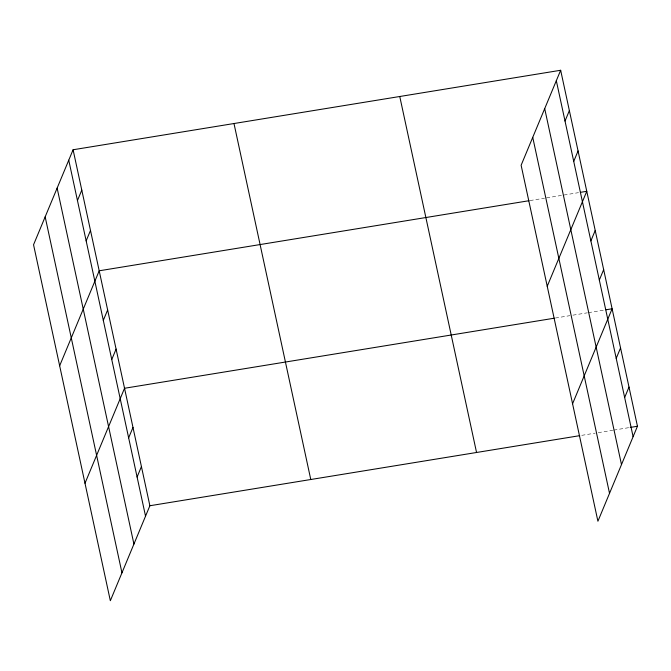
<?xml version="1.0" encoding="UTF-8"?>
<svg xmlns="http://www.w3.org/2000/svg" width="671" height="671" viewBox="0 0 671 671"><rect width="100%" height="100%" fill="white"/><g stroke="black" fill="none" stroke-linecap="round" stroke-linejoin="round"><path stroke-width="0.5" stroke-dasharray="3.35 2.52" d="M530.04 200.554L544.483 198.197M546.546 197.861L578.519 192.652M555.387 318.029L569.822 315.672M572.917 315.169L587.36 312.812M588.392 312.644L603.858 310.119M581.757 435.336L595.16 433.147M598.255 432.644L612.698 430.287M613.73 430.119L630.228 427.427"/><path stroke-width="1.01" d="M73.089 149.759L33.55 244.747L110.338 600.73L149.876 505.741L73.089 149.759L560.662 70.27L637.45 426.253L597.911 521.241L521.124 165.259L560.662 70.27M77.45 200.528L81.795 190.103M86.156 240.872L90.493 230.447M59.66 365.779L99.199 270.79L529.008 200.721M103.3 320.377L107.645 309.952M111.747 359.539L116.091 349.105M84.999 483.254L124.538 388.266L554.355 318.197M128.647 437.853L132.984 427.427M137.094 477.014L141.43 466.58M565.024 121.04L569.36 110.614M573.722 161.392L578.067 150.958M547.226 286.291L586.773 191.302L580.583 192.309M590.874 240.889L595.219 230.463M599.32 280.05L603.665 269.616M572.573 403.766L612.111 308.777L605.921 309.784M616.213 358.364L620.558 347.939M624.659 397.526L629.004 387.092M149.876 505.741L579.694 435.672M630.228 427.427L637.45 426.253M556.318 80.696L633.105 436.678M544.701 108.601L621.489 464.584M532.74 137.354L609.528 493.336M399.765 96.498L476.553 452.48M233.986 123.523L310.774 479.513M68.752 160.184L145.54 516.167M57.136 188.09L133.923 544.072M45.167 216.842L121.954 572.824"/></g></svg>
